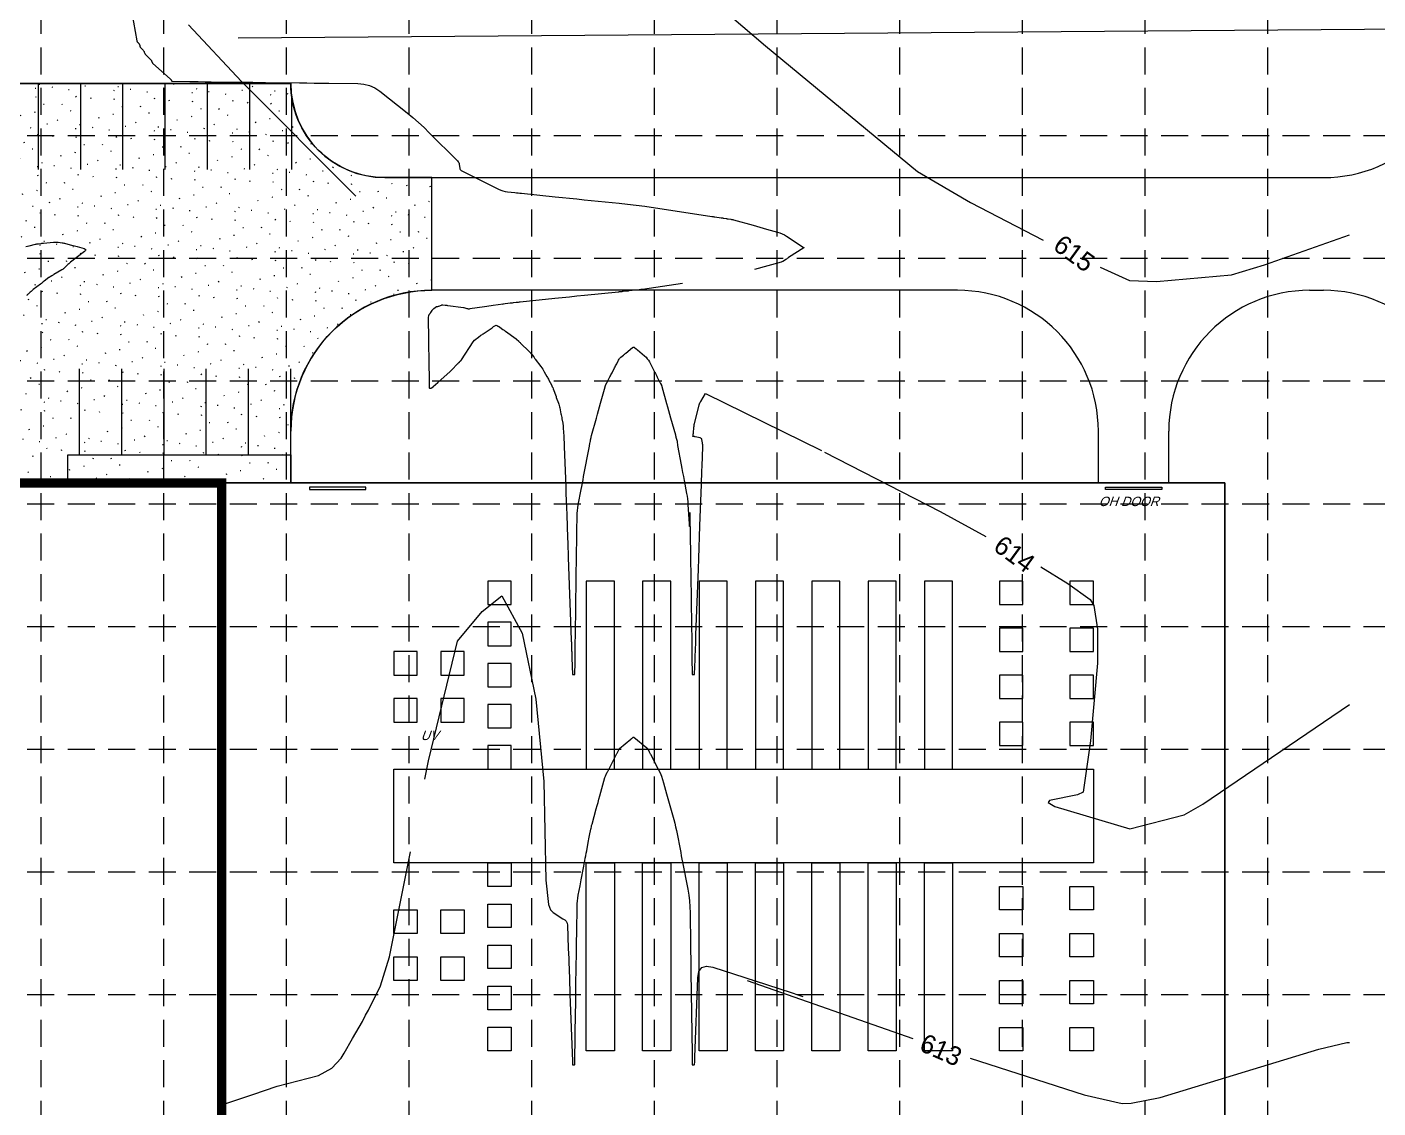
# Model space of a CAD drawing. Header units: feet. Extents: x 2483421 to 2485095, y 6854873 to 6855921.
# Drawn here: x 2484646.9 to 2484934.6, y 6855529.6 to 6855759.8 of the extents above; entities that cross this region are included whole.
import ezdxf

# ---------------------------------------------------------------- set-up
doc = ezdxf.new("R2010")
doc.units = ezdxf.units.FT
doc.header["$MEASUREMENT"] = 0
doc.linetypes.add('DGN Style 3', pattern=[358.380981, 255.986415, -102.394566])
doc.linetypes.add('HIDDEN', pattern=[0.375, 0.25, -0.125])
for name, color, linetype, lineweight in [('C-ROAD-NW', 2, 'Continuous', 0), ('CTEXT', 1, 'Continuous', 0), ('CTR', 62, 'Continuous', 0), ('CTRINDEX', 7, 'Continuous', 0), ('Future', 30, 'Continuous', 0), ('Level 31', 7, 'Continuous', 0), ('M-HAT-NW', 4, 'Continuous', 0), ('P-Cont-1', 21, 'Continuous', 13), ('ZC7-TXT', 7, 'Continuous', 0)]:
    doc.layers.add(name, color=color, linetype=linetype, lineweight=lineweight)
doc.layers.add('GRID', color=254, linetype='HIDDEN')
doc.styles.add('SIM', font='DEFAULT.shx', dxfattribs={"height": 1})
doc.styles.get("Standard").update_dxf_attribs({"font": 'ARIAL.TTF'})

msp = doc.modelspace()

# ---------------------------------------------------------------- hatches: boundary and pattern name
at = {"layer": 'M-HAT-NW', "lineweight": 0}
h = msp.add_hatch(dxfattribs=at)
h.set_pattern_fill('CONCR3', style=0)
h.set_pattern_definition([(-11.50266, (2484741.4317, 6855697.3481), (-41.9899452, 9.5218646), [0.15568, -145.44072]), (111.74427, (2484741.8133, 6855700.3843), (9.053583, -25.2876234), [0.21274, -145.15402]), (111.74427, (2484745.4296, 6855692.0076), (9.053583, -25.2876234), [0.2126, -145.15415]), (111.74427, (2484742.271, 6855692.389), (9.053583, -25.2876234), [0.21246, -145.1543]), (-39.00304, (2484746.282, 6855695.6335), (-76.799433, 60.565393), [0.19545, -109.6789]), (111.74427, (2484738.5479, 6855696.4172), (9.053583, -25.2876234), [0.2126, -145.15415]), (111.74427, (2484739.3261, 6855690.6954), (9.053583, -25.2876234), [0.2124, -145.15435]), (-11.50266, (2484734.3694, 6855695.133), (-41.9899452, 9.5218646), [0.15555, -145.44084]), (-11.50266, (2484741.5825, 6855702.4159), (-41.9899452, 9.5218646), [0.15576, -145.44064]), (-11.50266, (2484737.0184, 6855694.5311), (-41.9899452, 9.5218646), [0.15555, -145.44084]), (-11.50266, (2484744.0925, 6855694.8019), (-41.9899452, 9.5218646), [0.15568, -145.44072]), (-11.50266, (2484740.5704, 6855693.9892), (-41.9899452, 9.5218646), [0.15564, -145.44076]), (-11.50266, (2484740.9618, 6855689.5039), (-41.9899452, 9.5218646), [0.15555, -145.44084]), (-11.50266, (2484743.4001, 6855698.9862), (-41.9899452, 9.5218646), [0.15576, -145.44064])])
h.paths.add_polyline_path([(2484703.06, 6855747.72), (2484640.54, 6855747.72, -0.414214), (2484620.54, 6855727.72), (2484455.99, 6855727.72), (2484455.99, 6855703.72, -0.414214), (2484485.99, 6855673.72), (2484485.99, 6855662.72), (2484500.99, 6855662.72), (2484500.99, 6855673.72, -0.414214), (2484530.99, 6855703.72), (2484606.11, 6855703.72, -0.414214), (2484636.11, 6855673.72), (2484636.11, 6855662.72), (2484703.06, 6855662.72), (2484703.06, 6855673.72, -0.414214), (2484733.06, 6855703.72), (2484733.06, 6855727.72), (2484723.06, 6855727.72, -0.414214)])

# ---------------------------------------------------------------- linework, layer by layer
at = {"layer": 'C-ROAD-NW', "color": 7, "lineweight": 0, "ltscale": 0.328084}
for p, q in [((2484640.54, 6855747.72), (2484703.06, 6855747.72)), ((2484649.3, 6855729.47), (2484649.3, 6855747.72)), ((2484658.3, 6855729.47), (2484658.3, 6855747.72)), ((2484667.3, 6855729.47), (2484667.3, 6855747.72)), ((2484676.3, 6855729.47), (2484676.3, 6855747.72)), ((2484685.3, 6855729.47), (2484685.3, 6855747.72)), ((2484694.3, 6855729.47), (2484694.3, 6855747.72)), ((2484703.3, 6855729.47), (2484703.3, 6855744.61)), ((2484658.06, 6855668.72), (2484658.06, 6855686.97)), ((2484667.06, 6855668.72), (2484667.06, 6855686.97)), ((2484676.06, 6855668.72), (2484676.06, 6855686.97)), ((2484685.06, 6855668.72), (2484685.06, 6855686.97)), ((2484694.06, 6855668.72), (2484694.06, 6855686.97)), ((2484703.06, 6855668.72), (2484703.06, 6855686.97))]:
    msp.add_line(p, q, dxfattribs=at)
at = {"layer": 'C-ROAD-NW', "color": 7, "lineweight": 0, "ltscale": 0.328084, "flags": 128}
for points in [[(2484723.06, 6855727.72), (2484733.06, 6855727.72)], [(2484733.06, 6855703.72), (2484733.06, 6855727.72)], [(2484666.94, 6855662.72), (2484647.65, 6855662.72)]]:
    msp.add_lwpolyline(points, dxfattribs=at)
msp.add_lwpolyline([(2484655.54, 6855668.72), (2484703.06, 6855668.72), (2484703.06, 6855662.72), (2484655.54, 6855662.72)], close=True, dxfattribs=at)
at = {"layer": 'C-ROAD-NW', "color": 7, "lineweight": 0, "ltscale": 0.328084}
for centre, radius, start, end in [((2484723.06, 6855747.72), 20, 180, 270), ((2484733.06, 6855673.72), 30, 90, 180)]:
    msp.add_arc(centre, radius, start, end, dxfattribs=at)
at = {"layer": 'CTR', "color": 35, "lineweight": 0, "ltscale": 0.328084}
for p, q in [((2484681.25, 6855760.21), (2484692.53, 6855748.14)), ((2484692.53, 6855748.14), (2484716.92, 6855723.79)), ((2484816.71, 6855669.26), (2484841.34, 6855656.64)), ((2484841.34, 6855656.64), (2484851.08, 6855651.32)), ((2484862.82, 6855644.82), (2484868.57, 6855641.31)), ((2484868.57, 6855641.31), (2484873.29, 6855637.92)), ((2484873.29, 6855637.92), (2484874.09, 6855636.63)), ((2484874.09, 6855636.63), (2484874.9, 6855631.59)), ((2484874.9, 6855631.59), (2484874.89, 6855624.3)), ((2484874.89, 6855624.3), (2484873.42, 6855607.81)), ((2484897.33, 6855594.34), (2484928.54, 6855615.55)), ((2484873.42, 6855607.81), (2484871.79, 6855596.9)), ((2484871.79, 6855596.9), (2484870.65, 6855596.31)), ((2484864.68, 6855595.08), (2484864.37, 6855594.7)), ((2484864.37, 6855594.7), (2484865.78, 6855593.81)), ((2484870.65, 6855596.31), (2484864.68, 6855595.08)), ((2484865.78, 6855593.81), (2484881.76, 6855589.06)), ((2484893.36, 6855592.06), (2484897.33, 6855594.34)), ((2484881.76, 6855589.06), (2484893.36, 6855592.06)), ((2484800.28, 6855556.79), (2484835.53, 6855544.43)), ((2484888.21, 6855531.89), (2484922, 6855542.16)), ((2484922, 6855542.16), (2484928, 6855543.56)), ((2484928, 6855543.56), (2484928.54, 6855543.58)), ((2484847.75, 6855540.25), (2484872.01, 6855532.42)), ((2484872.01, 6855532.42), (2484880.1, 6855530.57)), ((2484880.1, 6855530.57), (2484882.03, 6855530.64)), ((2484882.03, 6855530.64), (2484888.21, 6855531.89))]:
    msp.add_line(p, q, dxfattribs=at)
at = {"layer": 'CTRINDEX', "color": 35, "lineweight": 0, "ltscale": 0.328084}
for p, q in [((2484744.26, 6855807.18), (2484804.16, 6855755.75)), ((2484804.16, 6855755.75), (2484836.52, 6855729.03)), ((2484836.52, 6855729.03), (2484847.84, 6855722.43)), ((2484847.84, 6855722.43), (2484863.34, 6855714.38)), ((2484910.48, 6855709.16), (2484928.54, 6855715.52)), ((2484903.45, 6855707.02), (2484910.48, 6855709.16)), ((2484875.46, 6855708.66), (2484881.67, 6855705.8)), ((2484887.48, 6855705.56), (2484903.45, 6855707.02)), ((2484881.67, 6855705.8), (2484887.48, 6855705.56))]:
    msp.add_line(p, q, dxfattribs=at)
at = {"layer": 'Future', "color": 7, "lineweight": 0, "ltscale": 0.328084}
for p, q in [((2484733.06, 6855727.72), (2484923, 6855727.72)), ((2484845.06, 6855703.72), (2484733.06, 6855703.72)), ((2484923, 6855703.72), (2484923, 6855703.72)), ((2484875.06, 6855662.72), (2484875.06, 6855673.72)), ((2484890.06, 6855662.72), (2484890.06, 6855673.72)), ((2484698, 6855662.72), (2484902, 6855662.72)), ((2484902, 6855662.72), (2484902, 6855522.72)), ((2484725, 6855581.8), (2484725, 6855601.8)), ((2484725, 6855601.8), (2484874, 6855601.8)), ((2484874, 6855601.8), (2484874, 6855581.8)), ((2484874, 6855581.8), (2484725, 6855581.8))]:
    msp.add_line(p, q, dxfattribs=at)
at = {"layer": 'Future', "color": 7, "lineweight": 0, "ltscale": 0.328084, "flags": 128}
for points in [[(2484920.06, 6855703.72), (2484923, 6855703.72)], [(2484703.07, 6855522.72), (2484902, 6855522.72), (2484902, 6855662.72), (2484697.99, 6855662.72)]]:
    msp.add_lwpolyline(points, dxfattribs=at)
for points in [[(2484707.05, 6855661.3), (2484719.05, 6855661.3), (2484719.05, 6855661.8), (2484707.05, 6855661.8)], [(2484888.56, 6855661.3), (2484876.56, 6855661.3), (2484876.56, 6855661.8), (2484888.56, 6855661.8)], [(2484750, 6855641.79), (2484745, 6855641.79), (2484745, 6855636.79), (2484750, 6855636.79)], [(2484772, 6855641.8), (2484766, 6855641.8), (2484766, 6855601.8), (2484772, 6855601.8)], [(2484784, 6855641.8), (2484778, 6855641.8), (2484778, 6855601.8), (2484784, 6855601.8)], [(2484796, 6855641.8), (2484790, 6855641.8), (2484790, 6855601.8), (2484796, 6855601.8)], [(2484808, 6855641.8), (2484802, 6855641.8), (2484802, 6855601.8), (2484808, 6855601.8)], [(2484820, 6855641.8), (2484814, 6855641.8), (2484814, 6855601.8), (2484820, 6855601.8)], [(2484832, 6855641.8), (2484826, 6855641.8), (2484826, 6855601.8), (2484832, 6855601.8)], [(2484844, 6855641.8), (2484838, 6855641.8), (2484838, 6855601.8), (2484844, 6855601.8)], [(2484859, 6855641.8), (2484854, 6855641.8), (2484854, 6855636.8), (2484859, 6855636.8)], [(2484874, 6855641.8), (2484869, 6855641.8), (2484869, 6855636.8), (2484874, 6855636.8)], [(2484750, 6855633.04), (2484745, 6855633.04), (2484745, 6855628.04), (2484750, 6855628.04)], [(2484859, 6855631.8), (2484854, 6855631.8), (2484854, 6855626.8), (2484859, 6855626.8)], [(2484874, 6855631.8), (2484869, 6855631.8), (2484869, 6855626.8), (2484874, 6855626.8)], [(2484730, 6855626.8), (2484725, 6855626.8), (2484725, 6855621.8), (2484730, 6855621.8)], [(2484740, 6855626.8), (2484735, 6855626.8), (2484735, 6855621.8), (2484740, 6855621.8)], [(2484750, 6855624.29), (2484745, 6855624.29), (2484745, 6855619.29), (2484750, 6855619.29)], [(2484859, 6855621.8), (2484854, 6855621.8), (2484854, 6855616.8), (2484859, 6855616.8)], [(2484874, 6855621.8), (2484869, 6855621.8), (2484869, 6855616.8), (2484874, 6855616.8)], [(2484730, 6855616.8), (2484725, 6855616.8), (2484725, 6855611.8), (2484730, 6855611.8)], [(2484740, 6855616.8), (2484735, 6855616.8), (2484735, 6855611.8), (2484740, 6855611.8)], [(2484750, 6855615.55), (2484745, 6855615.55), (2484745, 6855610.55), (2484750, 6855610.55)], [(2484859, 6855611.8), (2484854, 6855611.8), (2484854, 6855606.8), (2484859, 6855606.8)], [(2484874, 6855611.8), (2484869, 6855611.8), (2484869, 6855606.8), (2484874, 6855606.8)], [(2484750, 6855606.8), (2484745, 6855606.8), (2484745, 6855601.8), (2484750, 6855601.8)], [(2484750, 6855576.8), (2484745, 6855576.8), (2484745, 6855581.8), (2484750, 6855581.8)], [(2484772, 6855541.8), (2484766, 6855541.8), (2484766, 6855581.8), (2484772, 6855581.8)], [(2484784, 6855541.8), (2484778, 6855541.8), (2484778, 6855581.8), (2484784, 6855581.8)], [(2484796, 6855541.8), (2484790, 6855541.8), (2484790, 6855581.8), (2484796, 6855581.8)], [(2484808, 6855541.8), (2484802, 6855541.8), (2484802, 6855581.8), (2484808, 6855581.8)], [(2484820, 6855541.8), (2484814, 6855541.8), (2484814, 6855581.8), (2484820, 6855581.8)], [(2484832, 6855541.8), (2484826, 6855541.8), (2484826, 6855581.8), (2484832, 6855581.8)], [(2484844, 6855541.8), (2484838, 6855541.8), (2484838, 6855581.8), (2484844, 6855581.8)], [(2484859, 6855571.8), (2484854, 6855571.8), (2484854, 6855576.8), (2484859, 6855576.8)], [(2484874, 6855571.8), (2484869, 6855571.8), (2484869, 6855576.8), (2484874, 6855576.8)], [(2484730, 6855566.8), (2484725, 6855566.8), (2484725, 6855571.8), (2484730, 6855571.8)], [(2484740, 6855566.8), (2484735, 6855566.8), (2484735, 6855571.8), (2484740, 6855571.8)], [(2484750, 6855568.05), (2484745, 6855568.05), (2484745, 6855573.05), (2484750, 6855573.05)], [(2484859, 6855561.8), (2484854, 6855561.8), (2484854, 6855566.8), (2484859, 6855566.8)], [(2484874, 6855561.8), (2484869, 6855561.8), (2484869, 6855566.8), (2484874, 6855566.8)], [(2484750, 6855559.31), (2484745, 6855559.31), (2484745, 6855564.31), (2484750, 6855564.31)], [(2484730, 6855556.8), (2484725, 6855556.8), (2484725, 6855561.8), (2484730, 6855561.8)], [(2484740, 6855556.8), (2484735, 6855556.8), (2484735, 6855561.8), (2484740, 6855561.8)], [(2484859, 6855551.8), (2484854, 6855551.8), (2484854, 6855556.8), (2484859, 6855556.8)], [(2484874, 6855551.8), (2484869, 6855551.8), (2484869, 6855556.8), (2484874, 6855556.8)], [(2484750, 6855550.56), (2484745, 6855550.56), (2484745, 6855555.56), (2484750, 6855555.56)], [(2484750, 6855541.81), (2484745, 6855541.81), (2484745, 6855546.81), (2484750, 6855546.81)], [(2484859, 6855541.8), (2484854, 6855541.8), (2484854, 6855546.8), (2484859, 6855546.8)], [(2484874, 6855541.8), (2484869, 6855541.8), (2484869, 6855546.8), (2484874, 6855546.8)]]:
    msp.add_lwpolyline(points, close=True, dxfattribs=at)
at = {"layer": 'Future', "color": 7, "lineweight": 0, "ltscale": 0.328084}
for centre, start, end in [((2484923, 6855757.72), 270, 0), ((2484845.06, 6855673.72), 0, 90), ((2484920.06, 6855673.72), 90, 180), ((2484923, 6855673.72), 0, 90)]:
    msp.add_arc(centre, 30, start, end, dxfattribs=at)
at = {"layer": 'GRID', "color": 252, "linetype": 'HIDDEN', "lineweight": 0, "ltscale": 23}
for p, q in [((2484649.81, 6855893.42), (2484649.81, 6854978.93)), ((2484675.94, 6855893.42), (2484675.94, 6854978.93)), ((2484702.06, 6855893.42), (2484702.06, 6854978.93)), ((2484728.19, 6855893.42), (2484728.19, 6854978.93)), ((2484754.31, 6855893.42), (2484754.31, 6854978.93)), ((2484780.44, 6855893.42), (2484780.44, 6854978.93)), ((2484806.56, 6855893.42), (2484806.56, 6854978.93)), ((2484832.69, 6855893.42), (2484832.69, 6854978.93)), ((2484858.81, 6855893.42), (2484858.81, 6854978.93)), ((2484884.94, 6855893.42), (2484884.94, 6854978.93)), ((2484911.06, 6855893.42), (2484911.06, 6854978.93)), ((2483448.06, 6855736.67), (2485067.81, 6855736.67)), ((2483448.06, 6855710.54), (2485067.81, 6855710.54)), ((2483448.06, 6855684.42), (2485067.81, 6855684.42)), ((2483448.06, 6855658.29), (2485067.81, 6855658.29)), ((2483448.06, 6855632.17), (2485067.81, 6855632.17)), ((2483448.06, 6855606.04), (2485067.81, 6855606.04)), ((2483448.06, 6855579.92), (2485067.81, 6855579.92)), ((2483448.06, 6855553.79), (2485067.81, 6855553.79))]:
    msp.add_line(p, q, dxfattribs=at)
at = {"layer": 'Level 31', "color": 7, "linetype": 'DGN Style 3', "lineweight": 0}
msp.add_line((2484947.81, 6855759.33), (2483673.06, 6855749.71), dxfattribs=at)
at = {"layer": 'M-HAT-NW', "color": 7, "lineweight": 0, "ltscale": 0.328084, "flags": 128}
msp.add_lwpolyline([(2484703.06, 6855747.72), (2484640.54, 6855747.72, -0.414214), (2484620.54, 6855727.72), (2484620.54, 6855727.72), (2484455.99, 6855727.72), (2484455.99, 6855703.72, -0.414214), (2484485.99, 6855673.72), (2484485.99, 6855662.72), (2484500.99, 6855662.72), (2484500.99, 6855673.72, -0.414214), (2484530.99, 6855703.72), (2484606.11, 6855703.72, -0.414214), (2484636.11, 6855673.72), (2484636.11, 6855662.72), (2484703.06, 6855662.72), (2484703.06, 6855673.72, -0.414214), (2484733.06, 6855703.72), (2484733.06, 6855727.72), (2484723.06, 6855727.72, -0.414214)], format="xyb", close=True, dxfattribs=at)
at = {"layer": 'P-Cont-1', "color": 33, "flags": 128}
for points in [[(2484669.22, 6855762.8), (2484670.24, 6855756.82), (2484670.25, 6855756.78), (2484670.27, 6855756.75), (2484670.29, 6855756.71), (2484670.31, 6855756.68), (2484670.4, 6855756.58), (2484670.42, 6855756.56), (2484670.43, 6855756.54), (2484670.45, 6855756.52), (2484670.47, 6855756.5), (2484670.73, 6855756.21), (2484670.78, 6855756.14), (2484670.82, 6855756.07), (2484670.85, 6855756), (2484670.87, 6855755.92), (2484670.93, 6855755.64), (2484670.94, 6855755.58), (2484670.96, 6855755.52), (2484670.99, 6855755.47), (2484671.03, 6855755.43), (2484671.62, 6855754.81), (2484671.69, 6855754.73), (2484671.75, 6855754.64), (2484671.8, 6855754.55), (2484671.85, 6855754.45), (2484671.98, 6855754.11), (2484672.02, 6855754.04), (2484672.05, 6855753.98), (2484672.1, 6855753.92), (2484672.15, 6855753.86), (2484673.17, 6855752.86), (2484673.24, 6855752.79), (2484673.3, 6855752.71), (2484673.35, 6855752.62), (2484673.39, 6855752.54), (2484673.52, 6855752.24), (2484673.55, 6855752.17), (2484673.58, 6855752.12), (2484673.62, 6855752.06), (2484673.67, 6855752.01), (2484677.34, 6855748.76), (2484677.36, 6855748.74), (2484677.38, 6855748.72), (2484677.41, 6855748.69), (2484677.43, 6855748.67), (2484677.5, 6855748.58), (2484677.51, 6855748.56), (2484677.53, 6855748.55), (2484677.54, 6855748.53), (2484677.55, 6855748.51), (2484677.68, 6855748.31), (2484677.71, 6855748.27), (2484677.75, 6855748.24), (2484677.79, 6855748.22), (2484677.84, 6855748.22), (2484681.54, 6855748.16), (2484681.99, 6855748.16), (2484682.44, 6855748.15), (2484682.89, 6855748.15), (2484683.34, 6855748.14), (2484684.82, 6855748.12), (2484685.13, 6855748.12), (2484685.45, 6855748.12), (2484685.76, 6855748.11), (2484686.08, 6855748.11), (2484692.31, 6855748.04), (2484693.65, 6855748.02), (2484694.99, 6855748.01), (2484696.32, 6855747.99), (2484697.66, 6855747.97), (2484704.93, 6855747.89), (2484706.49, 6855747.87), (2484708.05, 6855747.85), (2484709.6, 6855747.83), (2484711.16, 6855747.81), (2484717.31, 6855747.75), (2484718.59, 6855747.63), (2484719.81, 6855747.32), (2484720.95, 6855746.8), (2484722.02, 6855746.08), (2484727.83, 6855741.49), (2484729.06, 6855740.49), (2484730.26, 6855739.45), (2484731.43, 6855738.38), (2484732.56, 6855737.27), (2484738.56, 6855731.26), (2484738.71, 6855731.09), (2484738.82, 6855730.9), (2484738.9, 6855730.69), (2484738.95, 6855730.47), (2484739.04, 6855729.71), (2484739.08, 6855729.55), (2484739.14, 6855729.43), (2484739.24, 6855729.32), (2484739.37, 6855729.23), (2484747.32, 6855725.25), (2484747.77, 6855725.05), (2484748.23, 6855724.89), (2484748.71, 6855724.77), (2484749.19, 6855724.7), (2484750.8, 6855724.53), (2484751.15, 6855724.5), (2484751.49, 6855724.46), (2484751.84, 6855724.43), (2484752.18, 6855724.39), (2484759.37, 6855723.65), (2484760.91, 6855723.49), (2484762.45, 6855723.33), (2484763.99, 6855723.17), (2484765.53, 6855723.01), (2484773.01, 6855722.24), (2484773.01, 6855722.24), (2484773.01, 6855722.24), (2484773.01, 6855722.24), (2484773.01, 6855722.24), (2484773.01, 6855722.24), (2484773.01, 6855722.24), (2484773.01, 6855722.24), (2484773.01, 6855722.24), (2484773.01, 6855722.24), (2484775.96, 6855721.93), (2484776.59, 6855721.86), (2484777.22, 6855721.79), (2484777.85, 6855721.7), (2484778.48, 6855721.61), (2484792.74, 6855719.46), (2484792.8, 6855719.45), (2484792.86, 6855719.44), (2484792.93, 6855719.43), (2484792.99, 6855719.42), (2484793.19, 6855719.39), (2484793.24, 6855719.38), (2484793.28, 6855719.37), (2484793.32, 6855719.37), (2484793.37, 6855719.36), (2484794.74, 6855719.15), (2484794.89, 6855719.13), (2484795.03, 6855719.11), (2484795.18, 6855719.09), (2484795.32, 6855719.07), (2484795.79, 6855718.99), (2484795.89, 6855718.98), (2484795.99, 6855718.96), (2484796.09, 6855718.95), (2484796.2, 6855718.93), (2484796.81, 6855718.84), (2484796.94, 6855718.82), (2484797.07, 6855718.79), (2484797.2, 6855718.76), (2484797.33, 6855718.73), (2484801.53, 6855717.55), (2484802.25, 6855717.35), (2484802.97, 6855717.15), (2484803.69, 6855716.95), (2484804.4, 6855716.74), (2484806.75, 6855716.08), (2484807.25, 6855715.92), (2484807.73, 6855715.73), (2484808.19, 6855715.5), (2484808.64, 6855715.23), (2484812.17, 6855712.91), (2484812.19, 6855712.9), (2484812.21, 6855712.89), (2484812.23, 6855712.88), (2484812.25, 6855712.86), (2484812.31, 6855712.82), (2484812.32, 6855712.81), (2484812.33, 6855712.8), (2484812.32, 6855712.79), (2484812.31, 6855712.78), (2484809.09, 6855710.67), (2484808.93, 6855710.57), (2484808.78, 6855710.47), (2484808.63, 6855710.37), (2484808.47, 6855710.27), (2484807.97, 6855709.94), (2484807.87, 6855709.88), (2484807.75, 6855709.82), (2484807.64, 6855709.77), (2484807.51, 6855709.73), (2484801.79, 6855708.13)], [(2484646.62, 6855713.04), (2484646.96, 6855713.12), (2484647.3, 6855713.2), (2484648.65, 6855713.52), (2484648.82, 6855713.56), (2484648.99, 6855713.59), (2484649.16, 6855713.62), (2484649.33, 6855713.64), (2484649.89, 6855713.71), (2484650.01, 6855713.72), (2484650.13, 6855713.73), (2484650.25, 6855713.75), (2484650.37, 6855713.76), (2484652.48, 6855713.97), (2484652.74, 6855713.99), (2484652.99, 6855713.99), (2484653.25, 6855713.97), (2484653.5, 6855713.94), (2484654.34, 6855713.82), (2484654.52, 6855713.79), (2484654.69, 6855713.76), (2484654.87, 6855713.72), (2484655.05, 6855713.68), (2484656.38, 6855713.35), (2484656.67, 6855713.28), (2484656.95, 6855713.2), (2484657.24, 6855713.12), (2484657.52, 6855713.04), (2484659.02, 6855712.6), (2484659.26, 6855712.49), (2484659.37, 6855712.36), (2484659.32, 6855712.19), (2484659.13, 6855712), (2484656.15, 6855709.68), (2484655.96, 6855709.53), (2484655.77, 6855709.38), (2484655.59, 6855709.21), (2484655.42, 6855709.05), (2484654.86, 6855708.49), (2484654.73, 6855708.38), (2484654.6, 6855708.27), (2484654.47, 6855708.17), (2484654.32, 6855708.08), (2484652.6, 6855707.09), (2484652.49, 6855707.03), (2484652.38, 6855706.96), (2484652.27, 6855706.9), (2484652.16, 6855706.83), (2484651.8, 6855706.61), (2484651.72, 6855706.56), (2484651.65, 6855706.51), (2484651.57, 6855706.46), (2484651.5, 6855706.41), (2484650.55, 6855705.67), (2484650.34, 6855705.51), (2484650.14, 6855705.35), (2484649.93, 6855705.19), (2484649.72, 6855705.04), (2484648.19, 6855703.88), (2484648.03, 6855703.75), (2484647.88, 6855703.62), (2484647.72, 6855703.49), (2484647.57, 6855703.35), (2484647.1, 6855702.89), (2484646.99, 6855702.8), (2484646.89, 6855702.7), (2484646.79, 6855702.6)], [(2484786.47, 6855705.2), (2484777.97, 6855703.91), (2484777.59, 6855703.86), (2484777.22, 6855703.81), (2484776.84, 6855703.76), (2484776.47, 6855703.72), (2484775.04, 6855703.58), (2484774.88, 6855703.56), (2484774.72, 6855703.54), (2484774.56, 6855703.53), (2484774.4, 6855703.51), (2484773.86, 6855703.45), (2484773.76, 6855703.44), (2484773.66, 6855703.43), (2484773.56, 6855703.42), (2484773.47, 6855703.41), (2484773.15, 6855703.38), (2484773.08, 6855703.37), (2484773.01, 6855703.37), (2484772.94, 6855703.36), (2484772.87, 6855703.35), (2484765.58, 6855702.6), (2484764.01, 6855702.44), (2484762.45, 6855702.27), (2484760.88, 6855702.11), (2484759.32, 6855701.95), (2484751.91, 6855701.18), (2484751.7, 6855701.16), (2484751.49, 6855701.14), (2484751.28, 6855701.12), (2484751.07, 6855701.1), (2484750.39, 6855701.03), (2484750.24, 6855701.01), (2484750.09, 6855701), (2484749.95, 6855700.98), (2484749.8, 6855700.97), (2484748.21, 6855700.8), (2484748.21, 6855700.8), (2484748.21, 6855700.8), (2484748.21, 6855700.8), (2484748.21, 6855700.8), (2484748.22, 6855700.79), (2484748.22, 6855700.79), (2484748.22, 6855700.79), (2484748.22, 6855700.79), (2484748.22, 6855700.79), (2484748.22, 6855700.78), (2484748.22, 6855700.78), (2484748.22, 6855700.78), (2484748.22, 6855700.78), (2484748.22, 6855700.78), (2484748.27, 6855700.74), (2484748.28, 6855700.73), (2484748.28, 6855700.73), (2484748.28, 6855700.73), (2484748.28, 6855700.73), (2484748.29, 6855700.73), (2484748.29, 6855700.73), (2484748.29, 6855700.73), (2484748.3, 6855700.73), (2484748.3, 6855700.73), (2484748.3, 6855700.73), (2484748.3, 6855700.73), (2484748.3, 6855700.73), (2484748.3, 6855700.73), (2484748.3, 6855700.73), (2484746.16, 6855700.48), (2484745.7, 6855700.43), (2484745.24, 6855700.37), (2484744.79, 6855700.3), (2484744.33, 6855700.23), (2484741.2, 6855699.74), (2484741.04, 6855699.72), (2484740.89, 6855699.72), (2484740.74, 6855699.74), (2484740.6, 6855699.77), (2484739.97, 6855699.95), (2484739.94, 6855699.96), (2484739.91, 6855699.97), (2484739.88, 6855699.98), (2484739.85, 6855699.99), (2484736.48, 6855700.44), (2484736.34, 6855700.45), (2484736.2, 6855700.47), (2484736.06, 6855700.49), (2484735.92, 6855700.51), (2484735.46, 6855700.56), (2484735.37, 6855700.57), (2484735.27, 6855700.56), (2484735.18, 6855700.55), (2484735.09, 6855700.51), (2484734.51, 6855700.27), (2484734.51, 6855700.27), (2484734.51, 6855700.27), (2484734.51, 6855700.27), (2484734.51, 6855700.27), (2484734.51, 6855700.27), (2484734.51, 6855700.27), (2484734.51, 6855700.27), (2484734.51, 6855700.27), (2484734.51, 6855700.27), (2484734.51, 6855700.27), (2484734.51, 6855700.27), (2484734.51, 6855700.27), (2484734.51, 6855700.27), (2484734.51, 6855700.27), (2484734.48, 6855700.27), (2484734.48, 6855700.27), (2484734.47, 6855700.27), (2484734.47, 6855700.26), (2484734.47, 6855700.26), (2484734.47, 6855700.26), (2484734.47, 6855700.26), (2484734.47, 6855700.26), (2484734.47, 6855700.26), (2484734.46, 6855700.26), (2484734.29, 6855700.23), (2484734.27, 6855700.23), (2484734.25, 6855700.22), (2484734.23, 6855700.21), (2484734.21, 6855700.21), (2484734.12, 6855700.18), (2484734.12, 6855700.18), (2484734.11, 6855700.17), (2484734.11, 6855700.17), (2484734.11, 6855700.17), (2484734.1, 6855700.17), (2484734.1, 6855700.17), (2484734.09, 6855700.17), (2484734.09, 6855700.17), (2484734.09, 6855700.17), (2484733.49, 6855699.77), (2484733.48, 6855699.76), (2484733.48, 6855699.76), (2484733.48, 6855699.76), (2484733.48, 6855699.76), (2484733.47, 6855699.76), (2484733.47, 6855699.76), (2484733.47, 6855699.76), (2484733.47, 6855699.76), (2484733.46, 6855699.76), (2484733.43, 6855699.74), (2484733.42, 6855699.74), (2484733.41, 6855699.73), (2484733.41, 6855699.73), (2484733.4, 6855699.72), (2484733.22, 6855699.56), (2484733.18, 6855699.52), (2484733.15, 6855699.48), (2484733.12, 6855699.44), (2484733.09, 6855699.4), (2484732.82, 6855699), (2484732.78, 6855698.93), (2484732.73, 6855698.86), (2484732.69, 6855698.8), (2484732.64, 6855698.73), (2484732.48, 6855698.52), (2484732.45, 6855698.48), (2484732.42, 6855698.43), (2484732.4, 6855698.38), (2484732.39, 6855698.32), (2484732.31, 6855697.91), (2484732.29, 6855697.82), (2484732.28, 6855697.73), (2484732.28, 6855697.64), (2484732.28, 6855697.55), (2484732.35, 6855693.55), (2484732.37, 6855692.69), (2484732.39, 6855691.84), (2484732.4, 6855690.98), (2484732.42, 6855690.13), (2484732.56, 6855682.94), (2484732.56, 6855682.93), (2484732.56, 6855682.92), (2484732.57, 6855682.91), (2484732.58, 6855682.91), (2484732.61, 6855682.91), (2484732.62, 6855682.91), (2484732.63, 6855682.91), (2484732.64, 6855682.91), (2484732.65, 6855682.91), (2484732.93, 6855682.91), (2484732.99, 6855682.92), (2484733.05, 6855682.93), (2484733.1, 6855682.96), (2484733.15, 6855683), (2484733.37, 6855683.2), (2484733.37, 6855683.2), (2484733.37, 6855683.2), (2484733.37, 6855683.2), (2484733.37, 6855683.21), (2484733.37, 6855683.21), (2484733.37, 6855683.21), (2484733.37, 6855683.21), (2484733.38, 6855683.21), (2484733.38, 6855683.21), (2484734.34, 6855684.06), (2484734.35, 6855684.06), (2484734.35, 6855684.07), (2484734.36, 6855684.07), (2484734.36, 6855684.08), (2484734.38, 6855684.09), (2484734.38, 6855684.1), (2484734.39, 6855684.1), (2484734.39, 6855684.1), (2484734.39, 6855684.11), (2484736.98, 6855686.41), (2484737.01, 6855686.44), (2484737.04, 6855686.47), (2484737.07, 6855686.49), (2484737.09, 6855686.52), (2484737.18, 6855686.61), (2484737.2, 6855686.63), (2484737.22, 6855686.65), (2484737.24, 6855686.67), (2484737.26, 6855686.69), (2484738.61, 6855688.1), (2484738.64, 6855688.12), (2484738.67, 6855688.15), (2484738.7, 6855688.18), (2484738.72, 6855688.2), (2484738.85, 6855688.32), (2484738.85, 6855688.32), (2484738.86, 6855688.33), (2484738.86, 6855688.33), (2484738.86, 6855688.34), (2484738.88, 6855688.35), (2484738.88, 6855688.35), (2484738.88, 6855688.35), (2484738.89, 6855688.36), (2484738.89, 6855688.36), (2484738.99, 6855688.47), (2484739.01, 6855688.49), (2484739.04, 6855688.51), (2484739.06, 6855688.54), (2484739.08, 6855688.56), (2484739.2, 6855688.67), (2484739.21, 6855688.67), (2484739.21, 6855688.68), (2484739.22, 6855688.68), (2484739.22, 6855688.69), (2484739.23, 6855688.7), (2484739.24, 6855688.7), (2484739.24, 6855688.71), (2484739.24, 6855688.71), (2484739.25, 6855688.71), (2484739.35, 6855688.82), (2484739.37, 6855688.85), (2484739.4, 6855688.87), (2484739.42, 6855688.9), (2484739.43, 6855688.93), (2484741.87, 6855692.75), (2484742.17, 6855693.08), (2484742.47, 6855693.3), (2484742.53, 6855693.35), (2484742.59, 6855693.4), (2484742.65, 6855693.45), (2484742.72, 6855693.5), (2484743.41, 6855694.03), (2484743.56, 6855694.14), (2484743.71, 6855694.25), (2484743.86, 6855694.36), (2484744.01, 6855694.46), (2484745.92, 6855695.75), (2484746.23, 6855696.02), (2484746.81, 6855696.28), (2484746.81, 6855696.28), (2484746.81, 6855696.28), (2484746.82, 6855696.27), (2484746.82, 6855696.27), (2484746.83, 6855696.27), (2484746.83, 6855696.27), (2484746.83, 6855696.27), (2484746.83, 6855696.27), (2484746.83, 6855696.27), (2484746.94, 6855696.21), (2484746.96, 6855696.2), (2484746.99, 6855696.19), (2484747.01, 6855696.18), (2484747.03, 6855696.17), (2484747.17, 6855696.1), (2484747.2, 6855696.08), (2484747.23, 6855696.07), (2484747.26, 6855696.05), (2484747.29, 6855696.04), (2484747.46, 6855695.95), (2484747.5, 6855695.93), (2484747.54, 6855695.91), (2484747.57, 6855695.88), (2484747.61, 6855695.86), (2484748.24, 6855695.4), (2484748.38, 6855695.3), (2484748.52, 6855695.2), (2484748.66, 6855695.11), (2484748.79, 6855695.01), (2484751.03, 6855693.4), (2484751.04, 6855693.39), (2484751.05, 6855693.39), (2484751.06, 6855693.38), (2484751.07, 6855693.37), (2484751.11, 6855693.33), (2484751.11, 6855693.33), (2484751.11, 6855693.33), (2484751.11, 6855693.33), (2484751.11, 6855693.33), (2484751.11, 6855693.32), (2484751.12, 6855693.32), (2484751.12, 6855693.32), (2484751.12, 6855693.32), (2484751.12, 6855693.32), (2484751.12, 6855693.32), (2484751.12, 6855693.32), (2484751.12, 6855693.32), (2484751.12, 6855693.32), (2484751.12, 6855693.32), (2484751.59, 6855692.86), (2484751.69, 6855692.76), (2484751.79, 6855692.66), (2484751.89, 6855692.57), (2484751.99, 6855692.47), (2484753.84, 6855690.67), (2484753.99, 6855690.52), (2484754.12, 6855690.37), (2484754.26, 6855690.22), (2484754.38, 6855690.06), (2484754.79, 6855689.52), (2484754.87, 6855689.41), (2484754.96, 6855689.3), (2484755.04, 6855689.18), (2484755.13, 6855689.07), (2484756.32, 6855687.5), (2484756.52, 6855687.23), (2484756.71, 6855686.95), (2484756.89, 6855686.66), (2484757.05, 6855686.37), (2484757.58, 6855685.39), (2484757.7, 6855685.18), (2484757.81, 6855684.98), (2484757.93, 6855684.77), (2484758.04, 6855684.56), (2484758.56, 6855683.61), (2484758.66, 6855683.41), (2484758.76, 6855683.2), (2484758.85, 6855682.99), (2484758.93, 6855682.77), (2484759.55, 6855681.09), (2484759.55, 6855681.07), (2484759.56, 6855681.06), (2484759.57, 6855681.04), (2484759.57, 6855681.02), (2484759.59, 6855680.97), (2484759.6, 6855680.95), (2484759.6, 6855680.94), (2484759.61, 6855680.93), (2484759.61, 6855680.92), (2484760.05, 6855679.72), (2484760.14, 6855679.46), (2484760.22, 6855679.2), (2484760.28, 6855678.93), (2484760.34, 6855678.67), (2484760.59, 6855677.44), (2484760.65, 6855677.17), (2484760.7, 6855676.91), (2484760.75, 6855676.65), (2484760.81, 6855676.38), (2484761, 6855675.45), (2484761.03, 6855675.24), (2484761.06, 6855675.04), (2484761.08, 6855674.84), (2484761.1, 6855674.63), (2484761.17, 6855673.22), (2484761.18, 6855672.93), (2484761.2, 6855672.65), (2484761.21, 6855672.36), (2484761.23, 6855672.08), (2484761.27, 6855671.15), (2484761.28, 6855670.95), (2484761.29, 6855670.76), (2484761.3, 6855670.56), (2484761.31, 6855670.36), (2484761.61, 6855661.97), (2484761.66, 6855660.47), (2484761.72, 6855658.96), (2484761.77, 6855657.45), (2484761.83, 6855655.94), (2484762, 6855651.02), (2484762.04, 6855649.97), (2484762.08, 6855648.91), (2484762.12, 6855647.86), (2484762.16, 6855646.8), (2484762.79, 6855629.3), (2484762.8, 6855629.05), (2484762.81, 6855628.79), (2484762.82, 6855628.53), (2484762.83, 6855628.27), (2484762.87, 6855627.16), (2484762.87, 6855627.11), (2484762.87, 6855627.06), (2484762.87, 6855627.02), (2484762.87, 6855626.97), (2484762.88, 6855626.75), (2484762.88, 6855626.74), (2484762.88, 6855626.74), (2484762.88, 6855626.74), (2484762.88, 6855626.73), (2484762.88, 6855626.72), (2484762.88, 6855626.72), (2484762.88, 6855626.72), (2484762.88, 6855626.72), (2484762.88, 6855626.71), (2484762.89, 6855626.5), (2484762.89, 6855626.48), (2484762.89, 6855626.46), (2484762.89, 6855626.44), (2484762.89, 6855626.42), (2484762.9, 6855626.36), (2484762.9, 6855626.35), (2484762.9, 6855626.33), (2484762.9, 6855626.32), (2484762.9, 6855626.31), (2484762.91, 6855625.85), (2484762.92, 6855625.75), (2484762.92, 6855625.65), (2484762.93, 6855625.55), (2484762.93, 6855625.45), (2484763.06, 6855621.95), (2484763.06, 6855621.93), (2484763.06, 6855621.92), (2484763.08, 6855621.92), (2484763.09, 6855621.91), (2484763.15, 6855621.91), (2484763.16, 6855621.91), (2484763.17, 6855621.91), (2484763.19, 6855621.91), (2484763.2, 6855621.91), (2484763.45, 6855621.91), (2484763.5, 6855621.92), (2484763.53, 6855621.94), (2484763.55, 6855621.97), (2484763.56, 6855622.02), (2484763.59, 6855624.49), (2484763.6, 6855624.78), (2484763.6, 6855625.08), (2484763.61, 6855625.38), (2484763.61, 6855625.68), (2484763.62, 6855626.65), (2484763.63, 6855626.86), (2484763.63, 6855627.06), (2484763.63, 6855627.27), (2484763.64, 6855627.48), (2484763.75, 6855635.4), (2484763.77, 6855636.96), (2484763.79, 6855638.52), (2484763.82, 6855640.09), (2484763.84, 6855641.65), (2484763.93, 6855648.02), (2484763.94, 6855648.48), (2484763.94, 6855648.93), (2484763.95, 6855649.39), (2484763.96, 6855649.84), (2484763.98, 6855651.33), (2484763.98, 6855651.65), (2484763.99, 6855651.97), (2484763.99, 6855652.29), (2484764, 6855652.61), (2484764.04, 6855655.55), (2484764.06, 6855656.18), (2484764.11, 6855656.81), (2484764.19, 6855657.43), (2484764.29, 6855658.05), (2484764.91, 6855661.29), (2484765.04, 6855661.98), (2484765.17, 6855662.68), (2484765.3, 6855663.37), (2484765.43, 6855664.06), (2484766.67, 6855670.54), (2484766.69, 6855670.67), (2484766.71, 6855670.8), (2484766.74, 6855670.93), (2484766.76, 6855671.06), (2484766.85, 6855671.49), (2484766.86, 6855671.58), (2484766.88, 6855671.67), (2484766.9, 6855671.77), (2484766.92, 6855671.86), (2484767.01, 6855672.38), (2484767.04, 6855672.49), (2484767.06, 6855672.6), (2484767.09, 6855672.71), (2484767.12, 6855672.82), (2484768.15, 6855676.52), (2484768.37, 6855677.32), (2484768.59, 6855678.11), (2484768.81, 6855678.9), (2484769.03, 6855679.7), (2484770, 6855683.19), (2484770.03, 6855683.29), (2484770.07, 6855683.4), (2484770.11, 6855683.5), (2484770.16, 6855683.6), (2484770.32, 6855683.91), (2484770.36, 6855683.98), (2484770.39, 6855684.05), (2484770.43, 6855684.12), (2484770.46, 6855684.19), (2484771.02, 6855685.26), (2484771.14, 6855685.49), (2484771.25, 6855685.72), (2484771.37, 6855685.95), (2484771.49, 6855686.18), (2484772.02, 6855687.2), (2484772.13, 6855687.42), (2484772.24, 6855687.64), (2484772.35, 6855687.85), (2484772.47, 6855688.07), (2484772.88, 6855688.87), (2484772.98, 6855689.04), (2484773.09, 6855689.19), (2484773.21, 6855689.33), (2484773.35, 6855689.46), (2484773.93, 6855689.94), (2484774.05, 6855690.04), (2484774.17, 6855690.14), (2484774.3, 6855690.25), (2484774.42, 6855690.35), (2484775.85, 6855691.53), (2484775.95, 6855691.6), (2484776.06, 6855691.62), (2484776.16, 6855691.6), (2484776.27, 6855691.53), (2484776.61, 6855691.25), (2484776.68, 6855691.19), (2484776.76, 6855691.13), (2484776.83, 6855691.07), (2484776.9, 6855691.01), (2484778.41, 6855689.75), (2484778.72, 6855689.47), (2484778.99, 6855689.16), (2484779.23, 6855688.83), (2484779.44, 6855688.47), (2484780.6, 6855686.22), (2484780.73, 6855685.97), (2484780.86, 6855685.72), (2484780.99, 6855685.47), (2484781.12, 6855685.22), (2484781.62, 6855684.25), (2484781.67, 6855684.15), (2484781.72, 6855684.05), (2484781.77, 6855683.95), (2484781.82, 6855683.86), (2484781.99, 6855683.54), (2484782.02, 6855683.47), (2484782.05, 6855683.4), (2484782.08, 6855683.33), (2484782.1, 6855683.25), (2484783.1, 6855679.65), (2484783.31, 6855678.88), (2484783.53, 6855678.11), (2484783.74, 6855677.34), (2484783.95, 6855676.57), (2484784.96, 6855672.95), (2484785.01, 6855672.77), (2484785.06, 6855672.6), (2484785.1, 6855672.42), (2484785.15, 6855672.25), (2484785.32, 6855671.61), (2484785.35, 6855671.52), (2484785.36, 6855671.43), (2484785.37, 6855671.34), (2484785.38, 6855671.24), (2484785.39, 6855670.93), (2484785.4, 6855670.87), (2484785.4, 6855670.8), (2484785.41, 6855670.74), (2484785.42, 6855670.67), (2484786.2, 6855666.59), (2484786.36, 6855665.75), (2484786.52, 6855664.91), (2484786.68, 6855664.07), (2484786.84, 6855663.23), (2484787.36, 6855660.48), (2484787.46, 6855659.89), (2484787.54, 6855659.3), (2484787.61, 6855658.71), (2484787.65, 6855658.11), (2484787.9, 6855654.03), (2484787.93, 6855653.59), (2484787.96, 6855653.44), (2484787.98, 6855653.59), (2484787.99, 6855654.04), (2484788.04, 6855655.98), (2484788.05, 6855656.29), (2484788.05, 6855656.4), (2484788.06, 6855656.29), (2484788.07, 6855655.98), (2484788.14, 6855651.05), (2484788.15, 6855649.99), (2484788.17, 6855648.93), (2484788.18, 6855647.88), (2484788.2, 6855646.82), (2484788.32, 6855638.3), (2484788.34, 6855637.01), (2484788.36, 6855635.71), (2484788.38, 6855634.41), (2484788.4, 6855633.12), (2484788.46, 6855628.61), (2484788.47, 6855627.84), (2484788.48, 6855627.06), (2484788.49, 6855626.29), (2484788.5, 6855625.52), (2484788.56, 6855621.95), (2484788.56, 6855621.93), (2484788.57, 6855621.92), (2484788.58, 6855621.92), (2484788.59, 6855621.91), (2484788.65, 6855621.91), (2484788.66, 6855621.91), (2484788.67, 6855621.91), (2484788.69, 6855621.91), (2484788.7, 6855621.91), (2484788.95, 6855621.91), (2484789, 6855621.92), (2484789.03, 6855621.94), (2484789.05, 6855621.97), (2484789.06, 6855622.02), (2484789.17, 6855625.13), (2484789.18, 6855625.22), (2484789.18, 6855625.3), (2484789.18, 6855625.38), (2484789.18, 6855625.47), (2484789.19, 6855625.74), (2484789.2, 6855625.8), (2484789.2, 6855625.85), (2484789.2, 6855625.91), (2484789.2, 6855625.97), (2484789.24, 6855626.94), (2484789.24, 6855626.95), (2484789.24, 6855626.97), (2484789.24, 6855626.98), (2484789.24, 6855627), (2484789.24, 6855627.04), (2484789.24, 6855627.05), (2484789.24, 6855627.06), (2484789.24, 6855627.07), (2484789.24, 6855627.09), (2484789.31, 6855628.83), (2484789.32, 6855629.21), (2484789.33, 6855629.58), (2484789.35, 6855629.96), (2484789.36, 6855630.33), (2484789.87, 6855644.32), (2484789.95, 6855646.62), (2484790.03, 6855648.93), (2484790.12, 6855651.24), (2484790.2, 6855653.55), (2484790.52, 6855662.38), (2484790.55, 6855663.35), (2484790.59, 6855664.32), (2484790.62, 6855665.29), (2484790.66, 6855666.27), (2484790.81, 6855670.36), (2484790.81, 6855670.58), (2484790.8, 6855670.8), (2484790.78, 6855671.02), (2484790.74, 6855671.24), (2484790.61, 6855671.94), (2484790.57, 6855672.08), (2484790.49, 6855672.19), (2484790.39, 6855672.27), (2484790.25, 6855672.31), (2484789.16, 6855672.55), (2484789.11, 6855672.55), (2484789.06, 6855672.56), (2484789, 6855672.57), (2484788.95, 6855672.57), (2484788.78, 6855672.57), (2484788.75, 6855672.57), (2484788.73, 6855672.58), (2484788.72, 6855672.61), (2484788.72, 6855672.64), (2484788.74, 6855672.79), (2484788.75, 6855672.82), (2484788.75, 6855672.86), (2484788.75, 6855672.89), (2484788.76, 6855672.92), (2484788.78, 6855673.09), (2484788.79, 6855673.12), (2484788.79, 6855673.16), (2484788.8, 6855673.2), (2484788.8, 6855673.23), (2484788.93, 6855674.63), (2484788.94, 6855674.7), (2484788.95, 6855674.77), (2484788.95, 6855674.84), (2484788.96, 6855674.91), (2484788.98, 6855675.14), (2484788.99, 6855675.19), (2484789, 6855675.24), (2484789.01, 6855675.28), (2484789.02, 6855675.33), (2484790.04, 6855679.28), (2484790.05, 6855679.31), (2484790.06, 6855679.34), (2484790.06, 6855679.37), (2484790.07, 6855679.4), (2484790.1, 6855679.5), (2484790.1, 6855679.52), (2484790.11, 6855679.54), (2484790.12, 6855679.56), (2484790.13, 6855679.58), (2484790.28, 6855679.93), (2484790.31, 6855679.99), (2484790.36, 6855680.02), (2484790.42, 6855680.03), (2484791.38, 6855681.78), (2484816.07, 6855669.59)], [(2484731.61, 6855599.64), (2484732.39, 6855603.53), (2484738.54, 6855628.99), (2484743.81, 6855635.35), (2484747.99, 6855638.65), (2484752.37, 6855630.75), (2484755.22, 6855616.7), (2484756.97, 6855599.14), (2484757.36, 6855578.13), (2484757.95, 6855572.94), (2484758.37, 6855571.79), (2484758.92, 6855571.22), (2484760.98, 6855569.87), (2484761.4, 6855569.67), (2484761.71, 6855569.38), (2484761.91, 6855569), (2484761.98, 6855568.54), (2484762.16, 6855563.58), (2484762.2, 6855562.52), (2484762.24, 6855561.46), (2484762.28, 6855560.4), (2484762.32, 6855559.33), (2484762.5, 6855554.3), (2484762.5, 6855554.25), (2484762.5, 6855554.21), (2484762.5, 6855554.16), (2484762.5, 6855554.11), (2484762.51, 6855553.97), (2484762.51, 6855553.93), (2484762.51, 6855553.9), (2484762.51, 6855553.87), (2484762.51, 6855553.84), (2484763.03, 6855539.6), (2484763.03, 6855539.6), (2484763.03, 6855539.59), (2484763.03, 6855539.59), (2484763.03, 6855539.58), (2484763.03, 6855539.57), (2484763.03, 6855539.57), (2484763.03, 6855539.56), (2484763.03, 6855539.56), (2484763.03, 6855539.56), (2484763.03, 6855539.52), (2484763.03, 6855539.52), (2484763.03, 6855539.51), (2484763.03, 6855539.5), (2484763.03, 6855539.5), (2484763.03, 6855539.45), (2484763.03, 6855539.45), (2484763.03, 6855539.45), (2484763.03, 6855539.44), (2484763.03, 6855539.44), (2484763.03, 6855539.44), (2484763.03, 6855539.44), (2484763.03, 6855539.44), (2484763.03, 6855539.44), (2484763.03, 6855539.44), (2484763.03, 6855539.44), (2484763.03, 6855539.44), (2484763.03, 6855539.44), (2484763.03, 6855539.44), (2484763.03, 6855539.44), (2484763.03, 6855539.44), (2484763.03, 6855539.43), (2484763.03, 6855539.43), (2484763.03, 6855539.43), (2484763.03, 6855539.43), (2484763.03, 6855539.43), (2484763.03, 6855539.43), (2484763.03, 6855539.43), (2484763.03, 6855539.43), (2484763.03, 6855539.42), (2484763.03, 6855539.42), (2484763.03, 6855539.42), (2484763.03, 6855539.42), (2484763.03, 6855539.42), (2484763.03, 6855539.42), (2484763.04, 6855539.41), (2484763.04, 6855539.41), (2484763.04, 6855539.41), (2484763.04, 6855539.41), (2484763.04, 6855539.41), (2484763.04, 6855539.41), (2484763.04, 6855539.41), (2484763.04, 6855539.41), (2484763.04, 6855539.41), (2484763.04, 6855539.41), (2484763.04, 6855539.41), (2484763.04, 6855539.41), (2484763.04, 6855539.41), (2484763.04, 6855539.41), (2484763.04, 6855539.41), (2484763.04, 6855539.41), (2484763.04, 6855539.41), (2484763.04, 6855539.41), (2484763.04, 6855539.41), (2484763.04, 6855539.41), (2484763.04, 6855539.41), (2484763.04, 6855539.41), (2484763.04, 6855539.41), (2484763.04, 6855539.41), (2484763.04, 6855539.41), (2484763.04, 6855539.4), (2484763.04, 6855539.4), (2484763.04, 6855539.4), (2484763.04, 6855539.4), (2484763.04, 6855539.4), (2484763.04, 6855539.4), (2484763.04, 6855539.4), (2484763.04, 6855539.4), (2484763.04, 6855539.4), (2484763.04, 6855539.4), (2484763.04, 6855539.4), (2484763.04, 6855539.4), (2484763.04, 6855539.4), (2484763.04, 6855539.4), (2484763.04, 6855539.4), (2484763.04, 6855539.4), (2484763.04, 6855539.4), (2484763.04, 6855539.4), (2484763.04, 6855539.4), (2484763.04, 6855539.4), (2484763.04, 6855539.38), (2484763.04, 6855539.38), (2484763.04, 6855539.37), (2484763.04, 6855539.37), (2484763.04, 6855539.37), (2484763.04, 6855539.29), (2484763.04, 6855539.27), (2484763.04, 6855539.25), (2484763.04, 6855539.24), (2484763.04, 6855539.22), (2484763.06, 6855538.83), (2484763.06, 6855538.83), (2484763.06, 6855538.83), (2484763.06, 6855538.83), (2484763.06, 6855538.82), (2484763.07, 6855538.82), (2484763.07, 6855538.82), (2484763.07, 6855538.82), (2484763.08, 6855538.82), (2484763.08, 6855538.82), (2484763.42, 6855538.82), (2484763.48, 6855538.83), (2484763.52, 6855538.86), (2484763.55, 6855538.9), (2484763.56, 6855538.97), (2484763.56, 6855539.21), (2484763.56, 6855539.25), (2484763.56, 6855539.3), (2484763.56, 6855539.34), (2484763.56, 6855539.38), (2484763.57, 6855539.53), (2484763.57, 6855539.56), (2484763.57, 6855539.59), (2484763.57, 6855539.62), (2484763.57, 6855539.65), (2484763.72, 6855550.12), (2484763.74, 6855551.43), (2484763.76, 6855552.74), (2484763.77, 6855554.05), (2484763.79, 6855555.36), (2484763.86, 6855560.04), (2484763.87, 6855560.75), (2484763.88, 6855561.46), (2484763.89, 6855562.17), (2484763.9, 6855562.88), (2484763.93, 6855565.19), (2484763.94, 6855565.69), (2484763.95, 6855566.18), (2484763.96, 6855566.68), (2484763.96, 6855567.18), (2484764.04, 6855572.49), (2484764.06, 6855573.11), (2484764.11, 6855573.72), (2484764.18, 6855574.32), (2484764.29, 6855574.93), (2484764.66, 6855576.9), (2484764.74, 6855577.33), (2484764.82, 6855577.75), (2484764.9, 6855578.17), (2484764.98, 6855578.59), (2484765.68, 6855582.25), (2484765.78, 6855582.79), (2484765.88, 6855583.33), (2484765.98, 6855583.87), (2484766.09, 6855584.4), (2484766.42, 6855586.16), (2484766.49, 6855586.54), (2484766.56, 6855586.92), (2484766.64, 6855587.29), (2484766.71, 6855587.67), (2484766.95, 6855588.96), (2484767.01, 6855589.23), (2484767.07, 6855589.51), (2484767.13, 6855589.78), (2484767.21, 6855590.05), (2484768.11, 6855593.3), (2484768.3, 6855594), (2484768.5, 6855594.7), (2484768.69, 6855595.39), (2484768.88, 6855596.09), (2484769.96, 6855599.98), (2484770.01, 6855600.14), (2484770.07, 6855600.3), (2484770.14, 6855600.46), (2484770.22, 6855600.62), (2484770.47, 6855601.12), (2484770.53, 6855601.23), (2484770.59, 6855601.34), (2484770.64, 6855601.44), (2484770.7, 6855601.55), (2484772.46, 6855604.98), (2484772.52, 6855605.09), (2484772.58, 6855605.2), (2484772.63, 6855605.31), (2484772.69, 6855605.42), (2484772.93, 6855605.87), (2484772.94, 6855605.9), (2484772.96, 6855605.93), (2484772.97, 6855605.96), (2484772.99, 6855605.99), (2484773.04, 6855606.09), (2484773.05, 6855606.11), (2484773.06, 6855606.12), (2484773.07, 6855606.14), (2484773.09, 6855606.16), (2484775.51, 6855608.16), (2484775.57, 6855608.22), (2484775.63, 6855608.27), (2484775.7, 6855608.32), (2484775.76, 6855608.37), (2484775.97, 6855608.55), (2484776.01, 6855608.57), (2484776.06, 6855608.58), (2484776.1, 6855608.57), (2484776.14, 6855608.55), (2484778.87, 6855606.28), (2484778.89, 6855606.26), (2484778.91, 6855606.25), (2484778.93, 6855606.23), (2484778.96, 6855606.21), (2484779.03, 6855606.15), (2484779.04, 6855606.14), (2484779.05, 6855606.12), (2484779.06, 6855606.11), (2484779.07, 6855606.09), (2484779.4, 6855605.46), (2484779.47, 6855605.33), (2484779.54, 6855605.2), (2484779.61, 6855605.06), (2484779.68, 6855604.93), (2484781.38, 6855601.63), (2484781.7, 6855600.96), (2484781.99, 6855600.28), (2484782.24, 6855599.59), (2484782.45, 6855598.88), (2484783.1, 6855596.54), (2484783.24, 6855596.04), (2484783.38, 6855595.54), (2484783.52, 6855595.04), (2484783.66, 6855594.54), (2484784.64, 6855591.02), (2484784.84, 6855590.26), (2484785.02, 6855589.5), (2484785.19, 6855588.74), (2484785.35, 6855587.97), (2484785.97, 6855584.72), (2484786.1, 6855584.02), (2484786.23, 6855583.33), (2484786.36, 6855582.63), (2484786.5, 6855581.93), (2484787.59, 6855576.19), (2484787.8, 6855574.95), (2484787.95, 6855573.71), (2484788.05, 6855572.47), (2484788.09, 6855571.21), (2484788.19, 6855564.39), (2484788.21, 6855562.92), (2484788.23, 6855561.46), (2484788.25, 6855560), (2484788.27, 6855558.53), (2484788.52, 6855541.26), (2484788.52, 6855541.07), (2484788.53, 6855540.87), (2484788.53, 6855540.68), (2484788.53, 6855540.49), (2484788.54, 6855539.82), (2484788.54, 6855539.7), (2484788.55, 6855539.59), (2484788.55, 6855539.48), (2484788.55, 6855539.36), (2484788.56, 6855538.83), (2484788.56, 6855538.83), (2484788.56, 6855538.83), (2484788.56, 6855538.83), (2484788.56, 6855538.82), (2484788.57, 6855538.82), (2484788.57, 6855538.82), (2484788.57, 6855538.82), (2484788.58, 6855538.82), (2484788.58, 6855538.82), (2484788.91, 6855538.82), (2484788.98, 6855538.83), (2484789.02, 6855538.86), (2484789.05, 6855538.91), (2484789.06, 6855538.97), (2484789.08, 6855539.4), (2484789.08, 6855539.5), (2484789.08, 6855539.59), (2484789.09, 6855539.68), (2484789.09, 6855539.78), (2484789.11, 6855540.18), (2484789.11, 6855540.21), (2484789.11, 6855540.24), (2484789.11, 6855540.26), (2484789.11, 6855540.29), (2484789.11, 6855540.38), (2484789.11, 6855540.4), (2484789.11, 6855540.42), (2484789.11, 6855540.43), (2484789.12, 6855540.45), (2484789.72, 6855557.34), (2484789.97, 6855558.71), (2484790.59, 6855559.54), (2484791.58, 6855559.84), (2484792.95, 6855559.6), (2484799.76, 6855557.39), (2484799.98, 6855557.32), (2484800.2, 6855557.25), (2484800.42, 6855557.18), (2484800.63, 6855557.11), (2484801.35, 6855556.88), (2484801.5, 6855556.83), (2484801.66, 6855556.78), (2484801.81, 6855556.73), (2484801.96, 6855556.68), (2484809.61, 6855554.2), (2484811.25, 6855553.66), (2484812.12, 6855553.38)], [(2484688.35, 6855530.29), (2484690.68, 6855531.05), (2484694.99, 6855532.49), (2484700.14, 6855534.3), (2484708.98, 6855536.52), (2484711.76, 6855538.11), (2484713.76, 6855540.24), (2484714.41, 6855541.32), (2484716.17, 6855544.42), (2484718.32, 6855548.07), (2484718.98, 6855549.39), (2484719.64, 6855550.49), (2484722.16, 6855555.64), (2484724.05, 6855561.83), (2484728.52, 6855584.15)], [(2484688.64, 6855523.17), (2484688.35, 6855530.29)]]:
    msp.add_lwpolyline(points, dxfattribs=at)
at = {"layer": 'ZC7-TXT', "color": 7, "lineweight": 0, "ltscale": 0.328084, "const_width": 2, "flags": 128}
msp.add_lwpolyline([(2484688.34, 6855662.7), (2484449.09, 6855662.7), (2484449.09, 6855522.7), (2484688.34, 6855522.7)], close=True, dxfattribs=at)

# ---------------------------------------------------------------- texts
at = {"layer": 'CTEXT', "color": 35, "lineweight": 0, "char_height": 4, "attachment_point": 5, "line_spacing_factor": 0.754198}
for s, insert, rotation in [('\\Ffont001.shx;615', (2484869.91, 6855711.57), 323.8794), ('\\Ffont001.shx;614', (2484857.19, 6855647.54), 323.8794), ('\\Ffont001.shx;613', (2484841.54, 6855541.97), 336.2419)]:
    msp.add_mtext(s, dxfattribs=dict(at, insert=insert, rotation=rotation))
at = {"layer": 'Future', "color": 7, "lineweight": 0, "style": 'SIM', "oblique": 20}
for s, p in [('OH DOOR', (2484875.12, 6855657.77)), ('UV', (2484730.71, 6855607.96))]:
    msp.add_text(s, height=2, dxfattribs=at).set_placement(p)

doc.saveas('drawing.dxf')
